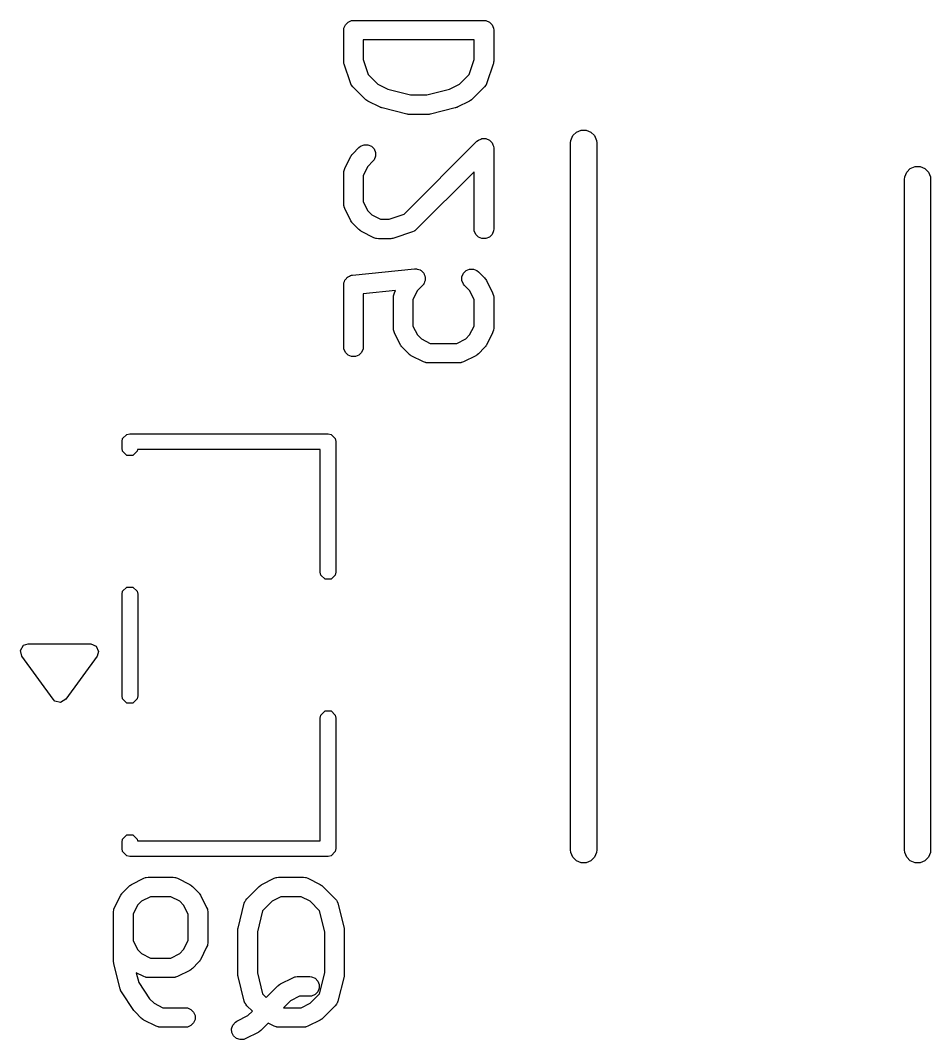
# Model space of a CAD drawing. Header units: inches. Extents: x 1.47 to 5.17, y -6.85 to -1.2.
# Drawn here: x 4.7992 to 5.074, y -5.6506 to -5.3429 of the extents above; entities that cross this region are included whole.
import ezdxf

# ---------------------------------------------------------------- set-up
doc = ezdxf.new("R2010")
doc.units = ezdxf.units.IN
doc.header["$MEASUREMENT"] = 0
doc.layers.add('B.Silkscreen', color=31, linetype='CONTINUOUS', true_color=0xe8b2a7)

msp = doc.modelspace()

# ---------------------------------------------------------------- linework, layer by layer
at = {"layer": 'B.Silkscreen', "linetype": 'CONTINUOUS'}
for p, q in [((4.89734, -5.34425), (4.89816, -5.34344)), ((4.89816, -5.34344), (4.89922, -5.343)), ((4.89922, -5.343), (4.8998, -5.34294)), ((4.8998, -5.34294), (4.93917, -5.34294)), ((4.93917, -5.34294), (4.93974, -5.343)), ((4.93974, -5.343), (4.94081, -5.34344)), ((4.94081, -5.34344), (4.94162, -5.34425)), ((4.89684, -5.34589), (4.8969, -5.34532)), ((4.89684, -5.35527), (4.89684, -5.34589)), ((4.8969, -5.34532), (4.89734, -5.34425)), ((4.94162, -5.34425), (4.94206, -5.34532)), ((4.94206, -5.34532), (4.94212, -5.34589)), ((4.94212, -5.34589), (4.94212, -5.35527)), ((4.93621, -5.34885), (4.90275, -5.34885)), ((4.90275, -5.34885), (4.90275, -5.35479)), ((4.93621, -5.35479), (4.93621, -5.34885)), ((4.89687, -5.35556), (4.89684, -5.35527)), ((4.89687, -5.35564), (4.89687, -5.35556)), ((4.89689, -5.35574), (4.89687, -5.35564)), ((4.8969, -5.35584), (4.89689, -5.35574)), ((4.90275, -5.35479), (4.90425, -5.3593)), ((4.93471, -5.3593), (4.93621, -5.35479)), ((4.94207, -5.35574), (4.94206, -5.35584)), ((4.9421, -5.35564), (4.94207, -5.35574)), ((4.94212, -5.35527), (4.94209, -5.35556)), ((4.94209, -5.35556), (4.9421, -5.35564)), ((4.89693, -5.35592), (4.8969, -5.35584)), ((4.89699, -5.3562), (4.89693, -5.35592)), ((4.89887, -5.36183), (4.89699, -5.3562)), ((4.94197, -5.3562), (4.94009, -5.36183)), ((4.94203, -5.35592), (4.94197, -5.3562)), ((4.94206, -5.35584), (4.94203, -5.35592)), ((4.89911, -5.36235), (4.89887, -5.36183)), ((4.90425, -5.3593), (4.90717, -5.36222)), ((4.93179, -5.36222), (4.93471, -5.3593)), ((4.94009, -5.36183), (4.93986, -5.36235)), ((4.89918, -5.36243), (4.89911, -5.36235)), ((4.89922, -5.36253), (4.89918, -5.36243)), ((4.89958, -5.36298), (4.89922, -5.36253)), ((4.90333, -5.36673), (4.89958, -5.36298)), ((4.90717, -5.36222), (4.9102, -5.36373)), ((4.9102, -5.36373), (4.91703, -5.36544)), ((4.92193, -5.36544), (4.92876, -5.36373)), ((4.92876, -5.36373), (4.93179, -5.36222)), ((4.93938, -5.36298), (4.93563, -5.36673)), ((4.93975, -5.36253), (4.93938, -5.36298)), ((4.93979, -5.36243), (4.93975, -5.36253)), ((4.93986, -5.36235), (4.93979, -5.36243)), ((4.90356, -5.36692), (4.90333, -5.36673)), ((4.90361, -5.36697), (4.90356, -5.36692)), ((4.9037, -5.36703), (4.90361, -5.36697)), ((4.90378, -5.3671), (4.9037, -5.36703)), ((4.90385, -5.36713), (4.90378, -5.3671)), ((4.9041, -5.36728), (4.90385, -5.36713)), ((4.90785, -5.36916), (4.9041, -5.36728)), ((4.91703, -5.36544), (4.92193, -5.36544)), ((4.93486, -5.36728), (4.93111, -5.36916)), ((4.93511, -5.36713), (4.93486, -5.36728)), ((4.93518, -5.3671), (4.93511, -5.36713)), ((4.93526, -5.36703), (4.93518, -5.3671)), ((4.93535, -5.36697), (4.93526, -5.36703)), ((4.9354, -5.36692), (4.93535, -5.36697)), ((4.93563, -5.36673), (4.9354, -5.36692)), ((4.90789, -5.36917), (4.90785, -5.36916)), ((4.90791, -5.36919), (4.90789, -5.36917)), ((4.90815, -5.36927), (4.90791, -5.36919)), ((4.90839, -5.36936), (4.90815, -5.36927)), ((4.90841, -5.36937), (4.90839, -5.36936)), ((4.90845, -5.36938), (4.90841, -5.36937)), ((4.91595, -5.37126), (4.90845, -5.36938)), ((4.93051, -5.36938), (4.92301, -5.37126)), ((4.93055, -5.36937), (4.93051, -5.36938)), ((4.93057, -5.36936), (4.93055, -5.36937)), ((4.93081, -5.36927), (4.93057, -5.36936)), ((4.93105, -5.36919), (4.93081, -5.36927)), ((4.93107, -5.36917), (4.93105, -5.36919)), ((4.93111, -5.36916), (4.93107, -5.36917)), ((4.91605, -5.37127), (4.91595, -5.37126)), ((4.91609, -5.37129), (4.91605, -5.37127)), ((4.91631, -5.37131), (4.91609, -5.37129)), ((4.91653, -5.37134), (4.91631, -5.37131)), ((4.91657, -5.37133), (4.91653, -5.37134)), ((4.91667, -5.37134), (4.91657, -5.37133)), ((4.92229, -5.37134), (4.91667, -5.37134)), ((4.92239, -5.37133), (4.92229, -5.37134)), ((4.92244, -5.37134), (4.92239, -5.37133)), ((4.92265, -5.37131), (4.92244, -5.37134)), ((4.92287, -5.37129), (4.92265, -5.37131)), ((4.92291, -5.37127), (4.92287, -5.37129)), ((4.92301, -5.37126), (4.92291, -5.37127)), ((4.96602, -5.37773), (4.9671, -5.37665)), ((4.9671, -5.37665), (4.96852, -5.37606)), ((4.96852, -5.37606), (4.97006, -5.37606)), ((4.97006, -5.37606), (4.97148, -5.37665)), ((4.97148, -5.37665), (4.97256, -5.37773)), ((4.91507, -5.40143), (4.93708, -5.37943)), ((4.93708, -5.37943), (4.93753, -5.37906)), ((4.93753, -5.37906), (4.93828, -5.37875)), ((4.93828, -5.37875), (4.93859, -5.37862)), ((4.93859, -5.37862), (4.93974, -5.37862)), ((4.93974, -5.37862), (4.94081, -5.37906)), ((4.94081, -5.37906), (4.94162, -5.37987)), ((4.94162, -5.37987), (4.94188, -5.38049)), ((4.96535, -5.37992), (4.96543, -5.37915)), ((4.96535, -5.59331), (4.96535, -5.37992)), ((4.96543, -5.37915), (4.96602, -5.37773)), ((4.97256, -5.37773), (4.97315, -5.37915)), ((4.97315, -5.37915), (4.97323, -5.37992)), ((4.97323, -5.37992), (4.97323, -5.59331)), ((4.89928, -5.38354), (4.89934, -5.38345)), ((4.89934, -5.38345), (4.8994, -5.3834)), ((4.8994, -5.3834), (4.89958, -5.38318)), ((4.89958, -5.38318), (4.90146, -5.3813)), ((4.90146, -5.3813), (4.90191, -5.38093)), ((4.90191, -5.38093), (4.90297, -5.38049)), ((4.90297, -5.38049), (4.90412, -5.38049)), ((4.90412, -5.38049), (4.90519, -5.38093)), ((4.90519, -5.38093), (4.906, -5.38175)), ((4.906, -5.38175), (4.90644, -5.38281)), ((4.90644, -5.38281), (4.90644, -5.38397)), ((4.94188, -5.38049), (4.94206, -5.38094)), ((4.94206, -5.38094), (4.94212, -5.38151)), ((4.94212, -5.38151), (4.94212, -5.40589)), ((4.89715, -5.38769), (4.89903, -5.38394)), ((4.89903, -5.38394), (4.89919, -5.3837)), ((4.89919, -5.3837), (4.89922, -5.38362)), ((4.89922, -5.38362), (4.89928, -5.38354)), ((4.90563, -5.38548), (4.9041, -5.38701)), ((4.906, -5.38503), (4.90563, -5.38548)), ((4.90644, -5.38397), (4.906, -5.38503)), ((4.89684, -5.38901), (4.8969, -5.38844)), ((4.89684, -5.39839), (4.89684, -5.38901)), ((4.8969, -5.38844), (4.89694, -5.38834)), ((4.89694, -5.38834), (4.89695, -5.38823)), ((4.89695, -5.38823), (4.89715, -5.38769)), ((4.9041, -5.38701), (4.90275, -5.38971)), ((4.93621, -5.38864), (4.91876, -5.4061)), ((4.93621, -5.40589), (4.93621, -5.38864)), ((5.06622, -5.39018), (5.06681, -5.38876)), ((5.06681, -5.38876), (5.06789, -5.38767)), ((5.06789, -5.38767), (5.06931, -5.38708)), ((5.06931, -5.38708), (5.07085, -5.38708)), ((5.07085, -5.38708), (5.07227, -5.38767)), ((5.07227, -5.38767), (5.07335, -5.38876)), ((5.07335, -5.38876), (5.07394, -5.39018)), ((4.90275, -5.38971), (4.90275, -5.39769)), ((5.06614, -5.39094), (5.06622, -5.39018)), ((5.06614, -5.59331), (5.06614, -5.39094)), ((5.07394, -5.39018), (5.07402, -5.39094)), ((5.07402, -5.39094), (5.07402, -5.59331)), ((4.8969, -5.39896), (4.89684, -5.39839)), ((4.90275, -5.39769), (4.9041, -5.40039)), ((4.89694, -5.39906), (4.8969, -5.39896)), ((4.89695, -5.39917), (4.89694, -5.39906)), ((4.89715, -5.39971), (4.89695, -5.39917)), ((4.89903, -5.40346), (4.89715, -5.39971)), ((4.9041, -5.40039), (4.90529, -5.40159)), ((4.90529, -5.40159), (4.90799, -5.40293)), ((4.91057, -5.40293), (4.91507, -5.40143)), ((4.89919, -5.40371), (4.89903, -5.40346)), ((4.89922, -5.40378), (4.89919, -5.40371)), ((4.89928, -5.40386), (4.89922, -5.40378)), ((4.89934, -5.40395), (4.89928, -5.40386)), ((4.8994, -5.404), (4.89934, -5.40395)), ((4.89958, -5.40423), (4.8994, -5.404)), ((4.90146, -5.4061), (4.89958, -5.40423)), ((4.90799, -5.40293), (4.91057, -5.40293)), ((4.90168, -5.40629), (4.90146, -5.4061)), ((4.90174, -5.40634), (4.90168, -5.40629)), ((4.90182, -5.4064), (4.90174, -5.40634)), ((4.90191, -5.40647), (4.90182, -5.4064)), ((4.90198, -5.4065), (4.90191, -5.40647)), ((4.90223, -5.40665), (4.90198, -5.4065)), ((4.90597, -5.40853), (4.90223, -5.40665)), ((4.9176, -5.40681), (4.91198, -5.40869)), ((4.91813, -5.40658), (4.9176, -5.40681)), ((4.91821, -5.40651), (4.91813, -5.40658)), ((4.91831, -5.40647), (4.91821, -5.40651)), ((4.91876, -5.4061), (4.91831, -5.40647)), ((4.93627, -5.40646), (4.93621, -5.40589)), ((4.93671, -5.40753), (4.93627, -5.40646)), ((4.93753, -5.40834), (4.93671, -5.40753)), ((4.94162, -5.40753), (4.94081, -5.40834)), ((4.94206, -5.40646), (4.94162, -5.40753)), ((4.94212, -5.40589), (4.94206, -5.40646)), ((4.90652, -5.40873), (4.90597, -5.40853)), ((4.90662, -5.40874), (4.90652, -5.40873)), ((4.90672, -5.40878), (4.90662, -5.40874)), ((4.9073, -5.40884), (4.90672, -5.40878)), ((4.91104, -5.40884), (4.9073, -5.40884)), ((4.91134, -5.40881), (4.91104, -5.40884)), ((4.91141, -5.40882), (4.91134, -5.40881)), ((4.91152, -5.40879), (4.91141, -5.40882)), ((4.91162, -5.40878), (4.91152, -5.40879)), ((4.91169, -5.40875), (4.91162, -5.40878)), ((4.91198, -5.40869), (4.91169, -5.40875)), ((4.93859, -5.40878), (4.93753, -5.40834)), ((4.93974, -5.40878), (4.93859, -5.40878)), ((4.94081, -5.40834), (4.93974, -5.40878)), ((4.89805, -5.42041), (4.89816, -5.4203)), ((4.89816, -5.4203), (4.89855, -5.42014)), ((4.89855, -5.42014), (4.89893, -5.41994)), ((4.89893, -5.41994), (4.89915, -5.41989)), ((4.89915, -5.41989), (4.89922, -5.41986)), ((4.89922, -5.41986), (4.89929, -5.41986)), ((4.89929, -5.41986), (4.8995, -5.41982)), ((4.8995, -5.41982), (4.91825, -5.41795)), ((4.91825, -5.41795), (4.91883, -5.41795)), ((4.91883, -5.41795), (4.91897, -5.41799)), ((4.91897, -5.41799), (4.91912, -5.41799)), ((4.91912, -5.41799), (4.91952, -5.41815)), ((4.91952, -5.41815), (4.91993, -5.41828)), ((4.91993, -5.41828), (4.92005, -5.41837)), ((4.92005, -5.41837), (4.92018, -5.41843)), ((4.92018, -5.41843), (4.92049, -5.41873)), ((4.92049, -5.41873), (4.92082, -5.41901)), ((4.92082, -5.41901), (4.92089, -5.41914)), ((4.92089, -5.41914), (4.921, -5.41924)), ((4.921, -5.41924), (4.92116, -5.41964)), ((4.92116, -5.41964), (4.92137, -5.42002)), ((4.92137, -5.42002), (4.92138, -5.42017)), ((4.92138, -5.42017), (4.92144, -5.42031)), ((4.92144, -5.42031), (4.92144, -5.42074)), ((4.93252, -5.42031), (4.93296, -5.41924)), ((4.93252, -5.42146), (4.93252, -5.42031)), ((4.93296, -5.41924), (4.93378, -5.41843)), ((4.93378, -5.41843), (4.93484, -5.41799)), ((4.93484, -5.41799), (4.93599, -5.41799)), ((4.93599, -5.41799), (4.93706, -5.41843)), ((4.93706, -5.41843), (4.9375, -5.4188)), ((4.9375, -5.4188), (4.93938, -5.42067)), ((4.89684, -5.42276), (4.89686, -5.42255)), ((4.89684, -5.44151), (4.89684, -5.42276)), ((4.89686, -5.42247), (4.89688, -5.4224)), ((4.89686, -5.42255), (4.89686, -5.42247)), ((4.89688, -5.4224), (4.8969, -5.42218)), ((4.8969, -5.42218), (4.89707, -5.42178)), ((4.89707, -5.42178), (4.89719, -5.42137)), ((4.89719, -5.42137), (4.89728, -5.42126)), ((4.89728, -5.42126), (4.89734, -5.42112)), ((4.89734, -5.42112), (4.89765, -5.42081)), ((4.89765, -5.42081), (4.89792, -5.42048)), ((4.89792, -5.42048), (4.89805, -5.42041)), ((4.92063, -5.42297), (4.9191, -5.42451)), ((4.921, -5.42253), (4.92063, -5.42297)), ((4.92106, -5.42239), (4.921, -5.42253)), ((4.92115, -5.42227), (4.92106, -5.42239)), ((4.92127, -5.42186), (4.92115, -5.42227)), ((4.92144, -5.42146), (4.92127, -5.42186)), ((4.92144, -5.42074), (4.92148, -5.42117)), ((4.92148, -5.42117), (4.92144, -5.42131)), ((4.92144, -5.42131), (4.92144, -5.42146)), ((4.93296, -5.42253), (4.93252, -5.42146)), ((4.93333, -5.42297), (4.93296, -5.42253)), ((4.93486, -5.42451), (4.93333, -5.42297)), ((4.93938, -5.42067), (4.93956, -5.4209)), ((4.93956, -5.4209), (4.93962, -5.42095)), ((4.93962, -5.42095), (4.93968, -5.42104)), ((4.93968, -5.42104), (4.93975, -5.42112)), ((4.93975, -5.42112), (4.93978, -5.42119)), ((4.93978, -5.42119), (4.93993, -5.42144)), ((4.93993, -5.42144), (4.94181, -5.42519)), ((4.91252, -5.42445), (4.90275, -5.42543)), ((4.90275, -5.42543), (4.90275, -5.44151)), ((4.91184, -5.42651), (4.9119, -5.42593)), ((4.91184, -5.43588), (4.91184, -5.42651)), ((4.9119, -5.42593), (4.91194, -5.42584)), ((4.91194, -5.42584), (4.91195, -5.42573)), ((4.91195, -5.42573), (4.91215, -5.42519)), ((4.91215, -5.42519), (4.91252, -5.42445)), ((4.9191, -5.42451), (4.91775, -5.42721)), ((4.93621, -5.42721), (4.93486, -5.42451)), ((4.94181, -5.42519), (4.94201, -5.42573)), ((4.94201, -5.42573), (4.94202, -5.42584)), ((4.94202, -5.42584), (4.94206, -5.42593)), ((4.94206, -5.42593), (4.94212, -5.42651)), ((4.94212, -5.42651), (4.94212, -5.43588)), ((4.91775, -5.42721), (4.91775, -5.43519)), ((4.93621, -5.43519), (4.93621, -5.42721)), ((4.91775, -5.43519), (4.9191, -5.43788)), ((4.93486, -5.43788), (4.93621, -5.43519)), ((4.9119, -5.43646), (4.91184, -5.43588)), ((4.91194, -5.43656), (4.9119, -5.43646)), ((4.91195, -5.43666), (4.91194, -5.43656)), ((4.91215, -5.4372), (4.91195, -5.43666)), ((4.91403, -5.44095), (4.91215, -5.4372)), ((4.9191, -5.43788), (4.92029, -5.43908)), ((4.93367, -5.43908), (4.93486, -5.43788)), ((4.94181, -5.4372), (4.93993, -5.44095)), ((4.94201, -5.43666), (4.94181, -5.4372)), ((4.94202, -5.43656), (4.94201, -5.43666)), ((4.94206, -5.43646), (4.94202, -5.43656)), ((4.94212, -5.43588), (4.94206, -5.43646)), ((4.8969, -5.44208), (4.89684, -5.44151)), ((4.90275, -5.44151), (4.90269, -5.44208)), ((4.91418, -5.4412), (4.91403, -5.44095)), ((4.91421, -5.44127), (4.91418, -5.4412)), ((4.91428, -5.44135), (4.91421, -5.44127)), ((4.91434, -5.44144), (4.91428, -5.44135)), ((4.9144, -5.44149), (4.91434, -5.44144)), ((4.91458, -5.44172), (4.9144, -5.44149)), ((4.91646, -5.4436), (4.91458, -5.44172)), ((4.92029, -5.43908), (4.92299, -5.44043)), ((4.92299, -5.44043), (4.93097, -5.44043)), ((4.93097, -5.44043), (4.93367, -5.43908)), ((4.93938, -5.44172), (4.9375, -5.4436)), ((4.93956, -5.44149), (4.93938, -5.44172)), ((4.93962, -5.44144), (4.93956, -5.44149)), ((4.93968, -5.44135), (4.93962, -5.44144)), ((4.93975, -5.44127), (4.93968, -5.44135)), ((4.93978, -5.4412), (4.93975, -5.44127)), ((4.93993, -5.44095), (4.93978, -5.4412)), ((4.89734, -5.44315), (4.8969, -5.44208)), ((4.89816, -5.44396), (4.89734, -5.44315)), ((4.89922, -5.4444), (4.89816, -5.44396)), ((4.90037, -5.4444), (4.89922, -5.4444)), ((4.90144, -5.44396), (4.90037, -5.4444)), ((4.90225, -5.44315), (4.90144, -5.44396)), ((4.90269, -5.44208), (4.90225, -5.44315)), ((4.91668, -5.44378), (4.91646, -5.4436)), ((4.91673, -5.44384), (4.91668, -5.44378)), ((4.91682, -5.4439), (4.91673, -5.44384)), ((4.9169, -5.44396), (4.91682, -5.4439)), ((4.91698, -5.44399), (4.9169, -5.44396)), ((4.91722, -5.44415), (4.91698, -5.44399)), ((4.92097, -5.44602), (4.91722, -5.44415)), ((4.93674, -5.44415), (4.93299, -5.44602)), ((4.93698, -5.44399), (4.93674, -5.44415)), ((4.93706, -5.44396), (4.93698, -5.44399)), ((4.93714, -5.4439), (4.93706, -5.44396)), ((4.93723, -5.44384), (4.93714, -5.4439)), ((4.93728, -5.44378), (4.93723, -5.44384)), ((4.9375, -5.4436), (4.93728, -5.44378)), ((4.92151, -5.44623), (4.92097, -5.44602)), ((4.92162, -5.44624), (4.92151, -5.44623)), ((4.92172, -5.44628), (4.92162, -5.44624)), ((4.92229, -5.44633), (4.92172, -5.44628)), ((4.93167, -5.44633), (4.92229, -5.44633)), ((4.93224, -5.44628), (4.93167, -5.44633)), ((4.93234, -5.44624), (4.93224, -5.44628)), ((4.93245, -5.44623), (4.93234, -5.44624)), ((4.93299, -5.44602), (4.93245, -5.44623)), ((4.82992, -5.47008), (4.8301, -5.46917)), ((4.8301, -5.46917), (4.83138, -5.4679)), ((4.83138, -5.4679), (4.83228, -5.46772)), ((4.83228, -5.46772), (4.89213, -5.46772)), ((4.89213, -5.46772), (4.89303, -5.4679)), ((4.89303, -5.4679), (4.89431, -5.46917)), ((4.89431, -5.46917), (4.89449, -5.47008)), ((4.82992, -5.47205), (4.82992, -5.47008)), ((4.8301, -5.47295), (4.82992, -5.47205)), ((4.83457, -5.47244), (4.83447, -5.47295)), ((4.88976, -5.47244), (4.83457, -5.47244)), ((4.88976, -5.50945), (4.88976, -5.47244)), ((4.89449, -5.47008), (4.89449, -5.50945)), ((4.83138, -5.47423), (4.8301, -5.47295)), ((4.83319, -5.47423), (4.83138, -5.47423)), ((4.83447, -5.47295), (4.83319, -5.47423)), ((4.88994, -5.51035), (4.88976, -5.50945)), ((4.89449, -5.50945), (4.89431, -5.51035)), ((4.89122, -5.51163), (4.88994, -5.51035)), ((4.89303, -5.51163), (4.89122, -5.51163)), ((4.89431, -5.51035), (4.89303, -5.51163)), ((4.82992, -5.51614), (4.8301, -5.51524)), ((4.8301, -5.51524), (4.83138, -5.51396)), ((4.83138, -5.51396), (4.83319, -5.51396)), ((4.83319, -5.51396), (4.83447, -5.51524)), ((4.83447, -5.51524), (4.83465, -5.51614)), ((4.82992, -5.54685), (4.82992, -5.51614)), ((4.83465, -5.51614), (4.83465, -5.54685)), ((4.80019, -5.53155), (4.80157, -5.5311)), ((4.80157, -5.5311), (4.82047, -5.5311)), ((4.82047, -5.5311), (4.82214, -5.53179)), ((4.79924, -5.5331), (4.80019, -5.53155)), ((4.79966, -5.53485), (4.79924, -5.5331)), ((4.82214, -5.53179), (4.82283, -5.53346)), ((4.82283, -5.53346), (4.82238, -5.53485)), ((4.80911, -5.54785), (4.79966, -5.53485)), ((4.82238, -5.53485), (4.81293, -5.54785)), ((4.80963, -5.54837), (4.80911, -5.54785)), ((4.81139, -5.54879), (4.80963, -5.54837)), ((4.81293, -5.54785), (4.81139, -5.54879)), ((4.8301, -5.54775), (4.82992, -5.54685)), ((4.83138, -5.54903), (4.8301, -5.54775)), ((4.83319, -5.54903), (4.83138, -5.54903)), ((4.83447, -5.54775), (4.83319, -5.54903)), ((4.83465, -5.54685), (4.83447, -5.54775)), ((4.88976, -5.55354), (4.88994, -5.55264)), ((4.88994, -5.55264), (4.89122, -5.55136)), ((4.89122, -5.55136), (4.89303, -5.55136)), ((4.89303, -5.55136), (4.89431, -5.55264)), ((4.89431, -5.55264), (4.89449, -5.55354)), ((4.88976, -5.59055), (4.88976, -5.55354)), ((4.89449, -5.55354), (4.89449, -5.59291)), ((4.8301, -5.59004), (4.83138, -5.58876)), ((4.83138, -5.58876), (4.83319, -5.58876)), ((4.83319, -5.58876), (4.83447, -5.59004)), ((4.82992, -5.59094), (4.8301, -5.59004)), ((4.82992, -5.59291), (4.82992, -5.59094)), ((4.83447, -5.59004), (4.83457, -5.59055)), ((4.83457, -5.59055), (4.88976, -5.59055)), ((4.8301, -5.59382), (4.82992, -5.59291)), ((4.83138, -5.5951), (4.8301, -5.59382)), ((4.83228, -5.59528), (4.83138, -5.5951)), ((4.89213, -5.59528), (4.83228, -5.59528)), ((4.89303, -5.5951), (4.89213, -5.59528)), ((4.89431, -5.59382), (4.89303, -5.5951)), ((4.89449, -5.59291), (4.89431, -5.59382)), ((4.96543, -5.59408), (4.96535, -5.59331)), ((4.96602, -5.59549), (4.96543, -5.59408)), ((4.9671, -5.59658), (4.96602, -5.59549)), ((4.97256, -5.59549), (4.97148, -5.59658)), ((4.97315, -5.59408), (4.97256, -5.59549)), ((4.97323, -5.59331), (4.97315, -5.59408)), ((5.06622, -5.59408), (5.06614, -5.59331)), ((5.06681, -5.59549), (5.06622, -5.59408)), ((5.06789, -5.59658), (5.06681, -5.59549)), ((5.07335, -5.59549), (5.07227, -5.59658)), ((5.07394, -5.59408), (5.07335, -5.59549)), ((5.07402, -5.59331), (5.07394, -5.59408)), ((4.96852, -5.59717), (4.9671, -5.59658)), ((4.97006, -5.59717), (4.96852, -5.59717)), ((4.97148, -5.59658), (4.97006, -5.59717)), ((5.06931, -5.59717), (5.06789, -5.59658)), ((5.07085, -5.59717), (5.06931, -5.59717)), ((5.07227, -5.59658), (5.07085, -5.59717)), ((4.83276, -5.60375), (4.83651, -5.60188)), ((4.83651, -5.60188), (4.83705, -5.60167)), ((4.83705, -5.60167), (4.83716, -5.60166)), ((4.83716, -5.60166), (4.83726, -5.60162)), ((4.83726, -5.60162), (4.83783, -5.60157)), ((4.83783, -5.60157), (4.84533, -5.60157)), ((4.84533, -5.60157), (4.84591, -5.60162)), ((4.84591, -5.60162), (4.84601, -5.60166)), ((4.84601, -5.60166), (4.84611, -5.60167)), ((4.84611, -5.60167), (4.84665, -5.60188)), ((4.84665, -5.60188), (4.8504, -5.60375)), ((4.87213, -5.60375), (4.87588, -5.60188)), ((4.87588, -5.60188), (4.87642, -5.60167)), ((4.87642, -5.60167), (4.87653, -5.60166)), ((4.87653, -5.60166), (4.87663, -5.60162)), ((4.87663, -5.60162), (4.8772, -5.60157)), ((4.8772, -5.60157), (4.8847, -5.60157)), ((4.8847, -5.60157), (4.88528, -5.60162)), ((4.88528, -5.60162), (4.88538, -5.60166)), ((4.88538, -5.60166), (4.88548, -5.60167)), ((4.88548, -5.60167), (4.88602, -5.60188)), ((4.88602, -5.60188), (4.88977, -5.60375)), ((4.83012, -5.60618), (4.832, -5.60431)), ((4.832, -5.60431), (4.83222, -5.60412)), ((4.83222, -5.60412), (4.83227, -5.60406)), ((4.83227, -5.60406), (4.83236, -5.60401)), ((4.83236, -5.60401), (4.83244, -5.60394)), ((4.83244, -5.60394), (4.83251, -5.60391)), ((4.83251, -5.60391), (4.83276, -5.60375)), ((4.8504, -5.60375), (4.85065, -5.60391)), ((4.85065, -5.60391), (4.85072, -5.60394)), ((4.85072, -5.60394), (4.8508, -5.60401)), ((4.8508, -5.60401), (4.85089, -5.60406)), ((4.85089, -5.60406), (4.85094, -5.60412)), ((4.85094, -5.60412), (4.85117, -5.60431)), ((4.85117, -5.60431), (4.85304, -5.60618)), ((4.86762, -5.60806), (4.87137, -5.60431)), ((4.87137, -5.60431), (4.87159, -5.60412)), ((4.87159, -5.60412), (4.87164, -5.60406)), ((4.87164, -5.60406), (4.87173, -5.60401)), ((4.87173, -5.60401), (4.87181, -5.60394)), ((4.87181, -5.60394), (4.87188, -5.60391)), ((4.87188, -5.60391), (4.87213, -5.60375)), ((4.88977, -5.60375), (4.89002, -5.60391)), ((4.89002, -5.60391), (4.89009, -5.60394)), ((4.89009, -5.60394), (4.89017, -5.60401)), ((4.89017, -5.60401), (4.89026, -5.60406)), ((4.89026, -5.60406), (4.89031, -5.60412)), ((4.89031, -5.60412), (4.89054, -5.60431)), ((4.89054, -5.60431), (4.89429, -5.60806)), ((4.82769, -5.6107), (4.82957, -5.60695)), ((4.82957, -5.60695), (4.82972, -5.6067)), ((4.82972, -5.6067), (4.82975, -5.60663)), ((4.82975, -5.60663), (4.82982, -5.60655)), ((4.82982, -5.60655), (4.82988, -5.60646)), ((4.82988, -5.60646), (4.82993, -5.60641)), ((4.82993, -5.60641), (4.83012, -5.60618)), ((4.83853, -5.60747), (4.83583, -5.60882)), ((4.84463, -5.60747), (4.83853, -5.60747)), ((4.84733, -5.60882), (4.84463, -5.60747)), ((4.85304, -5.60618), (4.85323, -5.60641)), ((4.85323, -5.60641), (4.85329, -5.60646)), ((4.85329, -5.60646), (4.85334, -5.60655)), ((4.85334, -5.60655), (4.85341, -5.60663)), ((4.85341, -5.60663), (4.85344, -5.6067)), ((4.85344, -5.6067), (4.8536, -5.60695)), ((4.8536, -5.60695), (4.85547, -5.6107)), ((4.86725, -5.6085), (4.86762, -5.60806)), ((4.8779, -5.60747), (4.8752, -5.60882)), ((4.884, -5.60747), (4.8779, -5.60747)), ((4.8867, -5.60882), (4.884, -5.60747)), ((4.89429, -5.60806), (4.89466, -5.6085)), ((4.82749, -5.61124), (4.82769, -5.6107)), ((4.83464, -5.61002), (4.83329, -5.61272)), ((4.83583, -5.60882), (4.83464, -5.61002)), ((4.84853, -5.61002), (4.84733, -5.60882)), ((4.84988, -5.61272), (4.84853, -5.61002)), ((4.85547, -5.6107), (4.85568, -5.61124)), ((4.86496, -5.61693), (4.86684, -5.60943)), ((4.86684, -5.60943), (4.86703, -5.60888)), ((4.86703, -5.60888), (4.86716, -5.60871)), ((4.86716, -5.60871), (4.86725, -5.6085)), ((4.8752, -5.60882), (4.87237, -5.61165)), ((4.88953, -5.61165), (4.8867, -5.60882)), ((4.89466, -5.6085), (4.89474, -5.60871)), ((4.89474, -5.60871), (4.89487, -5.60888)), ((4.89487, -5.60888), (4.89507, -5.60943)), ((4.89507, -5.60943), (4.89694, -5.61693)), ((4.82738, -5.61202), (4.82744, -5.61144)), ((4.82738, -5.62702), (4.82738, -5.61202)), ((4.82744, -5.61144), (4.82748, -5.61135)), ((4.82748, -5.61135), (4.82749, -5.61124)), ((4.83329, -5.61272), (4.83329, -5.6207)), ((4.84988, -5.6207), (4.84988, -5.61272)), ((4.85568, -5.61124), (4.85569, -5.61135)), ((4.85569, -5.61135), (4.85573, -5.61144)), ((4.85573, -5.61144), (4.85578, -5.61202)), ((4.85578, -5.61202), (4.85578, -5.62139)), ((4.87237, -5.61165), (4.87078, -5.61801)), ((4.89112, -5.61801), (4.88953, -5.61165)), ((4.86488, -5.6175), (4.86491, -5.61728)), ((4.86491, -5.61728), (4.86493, -5.61707)), ((4.86493, -5.61707), (4.86495, -5.61703)), ((4.86495, -5.61703), (4.86496, -5.61693)), ((4.89694, -5.61693), (4.89696, -5.61703)), ((4.89696, -5.61703), (4.89697, -5.61707)), ((4.89697, -5.61707), (4.89699, -5.61728)), ((4.89699, -5.61728), (4.89702, -5.6175)), ((4.86489, -5.61754), (4.86488, -5.6175)), ((4.86488, -5.61764), (4.86489, -5.61754)), ((4.86488, -5.63077), (4.86488, -5.61764)), ((4.87078, -5.61801), (4.87078, -5.6304)), ((4.89112, -5.6304), (4.89112, -5.61801)), ((4.89702, -5.6175), (4.89702, -5.61754)), ((4.89702, -5.61754), (4.89703, -5.61764)), ((4.89703, -5.61764), (4.89703, -5.63077)), ((4.83329, -5.6207), (4.83464, -5.62339)), ((4.83464, -5.62339), (4.83583, -5.62459)), ((4.84733, -5.62459), (4.84853, -5.62339)), ((4.84853, -5.62339), (4.84988, -5.6207)), ((4.85547, -5.62271), (4.8536, -5.62646)), ((4.85568, -5.62217), (4.85547, -5.62271)), ((4.85569, -5.62207), (4.85568, -5.62217)), ((4.85573, -5.62197), (4.85569, -5.62207)), ((4.85578, -5.62139), (4.85573, -5.62197)), ((4.83583, -5.62459), (4.83853, -5.62594)), ((4.83853, -5.62594), (4.84463, -5.62594)), ((4.84463, -5.62594), (4.84733, -5.62459)), ((4.8536, -5.62646), (4.85344, -5.62671)), ((4.82739, -5.62712), (4.82738, -5.62702)), ((4.82738, -5.62716), (4.82739, -5.62712)), ((4.82742, -5.62738), (4.82738, -5.62716)), ((4.82744, -5.62759), (4.82742, -5.62738)), ((4.82745, -5.62763), (4.82744, -5.62759)), ((4.82747, -5.62773), (4.82745, -5.62763)), ((4.82934, -5.63523), (4.82747, -5.62773)), ((4.85065, -5.6295), (4.8504, -5.62966)), ((4.85072, -5.62947), (4.85065, -5.6295)), ((4.8508, -5.62941), (4.85072, -5.62947)), ((4.85089, -5.62935), (4.8508, -5.62941)), ((4.85094, -5.62929), (4.85089, -5.62935)), ((4.85117, -5.62911), (4.85094, -5.62929)), ((4.85304, -5.62723), (4.85117, -5.62911)), ((4.85323, -5.627), (4.85304, -5.62723)), ((4.85329, -5.62695), (4.85323, -5.627)), ((4.85334, -5.62686), (4.85329, -5.62695)), ((4.85341, -5.62678), (4.85334, -5.62686)), ((4.85344, -5.62671), (4.85341, -5.62678)), ((4.83651, -5.63153), (4.83422, -5.63039)), ((4.83422, -5.63039), (4.83495, -5.6333)), ((4.83705, -5.63174), (4.83651, -5.63153)), ((4.83716, -5.63175), (4.83705, -5.63174)), ((4.83726, -5.63179), (4.83716, -5.63175)), ((4.83783, -5.63185), (4.83726, -5.63179)), ((4.84533, -5.63185), (4.83783, -5.63185)), ((4.84591, -5.63179), (4.84533, -5.63185)), ((4.84601, -5.63175), (4.84591, -5.63179)), ((4.84611, -5.63174), (4.84601, -5.63175)), ((4.84665, -5.63153), (4.84611, -5.63174)), ((4.8504, -5.62966), (4.84665, -5.63153)), ((4.86489, -5.63087), (4.86488, -5.63077)), ((4.86488, -5.63091), (4.86489, -5.63087)), ((4.86491, -5.63113), (4.86488, -5.63091)), ((4.86493, -5.63134), (4.86491, -5.63113)), ((4.86495, -5.63138), (4.86493, -5.63134)), ((4.86496, -5.63148), (4.86495, -5.63138)), ((4.86684, -5.63898), (4.86496, -5.63148)), ((4.87078, -5.6304), (4.87237, -5.63676)), ((4.87776, -5.63375), (4.88151, -5.63188)), ((4.88151, -5.63188), (4.88205, -5.63167)), ((4.88205, -5.63167), (4.88215, -5.63166)), ((4.88215, -5.63166), (4.88225, -5.63162)), ((4.88225, -5.63162), (4.88283, -5.63156)), ((4.88283, -5.63156), (4.88658, -5.63156)), ((4.88658, -5.63156), (4.88715, -5.63162)), ((4.88715, -5.63162), (4.88822, -5.63206)), ((4.88822, -5.63206), (4.88903, -5.63288)), ((4.88953, -5.63676), (4.89112, -5.6304)), ((4.89694, -5.63148), (4.89507, -5.63898)), ((4.89696, -5.63138), (4.89694, -5.63148)), ((4.89697, -5.63134), (4.89696, -5.63138)), ((4.89699, -5.63113), (4.89697, -5.63134)), ((4.89702, -5.63091), (4.89699, -5.63113)), ((4.89703, -5.63077), (4.89702, -5.63087)), ((4.89702, -5.63087), (4.89702, -5.63091)), ((4.82947, -5.63557), (4.82934, -5.63523)), ((4.82948, -5.63564), (4.82947, -5.63557)), ((4.82951, -5.63571), (4.82948, -5.63564)), ((4.82954, -5.63578), (4.82951, -5.63571)), ((4.83495, -5.6333), (4.83825, -5.63826)), ((4.87345, -5.63784), (4.87699, -5.6343)), ((4.87699, -5.6343), (4.87722, -5.63412)), ((4.87722, -5.63412), (4.87727, -5.63406)), ((4.87727, -5.63406), (4.87736, -5.634)), ((4.87736, -5.634), (4.87744, -5.63394)), ((4.87744, -5.63394), (4.87751, -5.63391)), ((4.87751, -5.63391), (4.87776, -5.63375)), ((4.88903, -5.63288), (4.88947, -5.63394)), ((4.88947, -5.63509), (4.88903, -5.63616)), ((4.88947, -5.63394), (4.88947, -5.63509)), ((4.82958, -5.63584), (4.82954, -5.63578)), ((4.82975, -5.63615), (4.82958, -5.63584)), ((4.8335, -5.64178), (4.82975, -5.63615)), ((4.83825, -5.63826), (4.83958, -5.63959)), ((4.87237, -5.63676), (4.87345, -5.63784)), ((4.88083, -5.63882), (4.87871, -5.64094)), ((4.88352, -5.63747), (4.88083, -5.63882)), ((4.88658, -5.63747), (4.88352, -5.63747)), ((4.88715, -5.63741), (4.88658, -5.63747)), ((4.8867, -5.63959), (4.88953, -5.63676)), ((4.88822, -5.63697), (4.88715, -5.63741)), ((4.88903, -5.63616), (4.88822, -5.63697)), ((4.83368, -5.642), (4.8335, -5.64178)), ((4.8335, -5.64178), (4.8335, -5.64178)), ((4.8335, -5.64178), (4.8335, -5.64178)), ((4.83958, -5.63959), (4.84228, -5.64094)), ((4.84228, -5.64094), (4.84908, -5.64094)), ((4.84908, -5.64094), (4.84966, -5.64099)), ((4.84966, -5.64099), (4.85072, -5.64144)), ((4.85072, -5.64144), (4.85154, -5.64225)), ((4.86703, -5.63953), (4.86684, -5.63898)), ((4.86716, -5.6397), (4.86703, -5.63953)), ((4.86725, -5.63991), (4.86716, -5.6397)), ((4.86762, -5.64035), (4.86725, -5.63991)), ((4.86928, -5.64202), (4.86762, -5.64035)), ((4.87871, -5.64094), (4.884, -5.64094)), ((4.884, -5.64094), (4.8867, -5.63959)), ((4.89429, -5.64035), (4.89054, -5.6441)), ((4.89466, -5.63991), (4.89429, -5.64035)), ((4.89474, -5.6397), (4.89466, -5.63991)), ((4.89487, -5.63953), (4.89474, -5.6397)), ((4.89507, -5.63898), (4.89487, -5.63953)), ((4.83387, -5.64223), (4.83368, -5.642)), ((4.83574, -5.6441), (4.83387, -5.64223)), ((4.83387, -5.64223), (4.83387, -5.64223)), ((4.83387, -5.64223), (4.83387, -5.64223)), ((4.83597, -5.64429), (4.83574, -5.6441)), ((4.83602, -5.64435), (4.83597, -5.64429)), ((4.83611, -5.6444), (4.83602, -5.64435)), ((4.83619, -5.64447), (4.83611, -5.6444)), ((4.83626, -5.6445), (4.83619, -5.64447)), ((4.83651, -5.64466), (4.83626, -5.6445)), ((4.84026, -5.64653), (4.83651, -5.64466)), ((4.85154, -5.64225), (4.85198, -5.64331)), ((4.85198, -5.64447), (4.85154, -5.64553)), ((4.85198, -5.64331), (4.85198, -5.64447)), ((4.86463, -5.645), (4.86795, -5.64334)), ((4.86795, -5.64334), (4.86928, -5.64202)), ((4.88977, -5.64466), (4.88602, -5.64653)), ((4.89002, -5.6445), (4.88977, -5.64466)), ((4.89009, -5.64447), (4.89002, -5.6445)), ((4.89017, -5.6444), (4.89009, -5.64447)), ((4.89026, -5.64435), (4.89017, -5.6444)), ((4.89031, -5.64429), (4.89026, -5.64435)), ((4.89054, -5.6441), (4.89031, -5.64429)), ((4.8408, -5.64674), (4.84026, -5.64653)), ((4.84091, -5.64675), (4.8408, -5.64674)), ((4.84101, -5.64679), (4.84091, -5.64675)), ((4.84158, -5.64684), (4.84101, -5.64679)), ((4.84908, -5.64684), (4.84158, -5.64684)), ((4.84966, -5.64679), (4.84908, -5.64684)), ((4.85072, -5.64635), (4.84966, -5.64679)), ((4.85154, -5.64553), (4.85072, -5.64635)), ((4.86302, -5.64727), (4.86339, -5.64618)), ((4.86311, -5.64842), (4.86302, -5.64727)), ((4.86339, -5.64618), (4.86414, -5.64531)), ((4.86414, -5.64531), (4.86463, -5.645)), ((4.87157, -5.64804), (4.87151, -5.6481)), ((4.87179, -5.64785), (4.87157, -5.64804)), ((4.87404, -5.64561), (4.87179, -5.64785)), ((4.87588, -5.64653), (4.87404, -5.64561)), ((4.87642, -5.64674), (4.87588, -5.64653)), ((4.87653, -5.64675), (4.87642, -5.64674)), ((4.87663, -5.64679), (4.87653, -5.64675)), ((4.8772, -5.64684), (4.87663, -5.64679)), ((4.8847, -5.64684), (4.8772, -5.64684)), ((4.88528, -5.64679), (4.8847, -5.64684)), ((4.88538, -5.64675), (4.88528, -5.64679)), ((4.88548, -5.64674), (4.88538, -5.64675)), ((4.88602, -5.64653), (4.88548, -5.64674)), ((4.86362, -5.64945), (4.86311, -5.64842)), ((4.86449, -5.65021), (4.86362, -5.64945)), ((4.86558, -5.65057), (4.86449, -5.65021)), ((4.86673, -5.65049), (4.86558, -5.65057)), ((4.86727, -5.65028), (4.86673, -5.65049)), ((4.87102, -5.64841), (4.86727, -5.65028)), ((4.87127, -5.64825), (4.87102, -5.64841)), ((4.87134, -5.64822), (4.87127, -5.64825)), ((4.87143, -5.64815), (4.87134, -5.64822)), ((4.87151, -5.6481), (4.87143, -5.64815))]:
    msp.add_line(p, q, dxfattribs=at)

doc.saveas('drawing.dxf')
